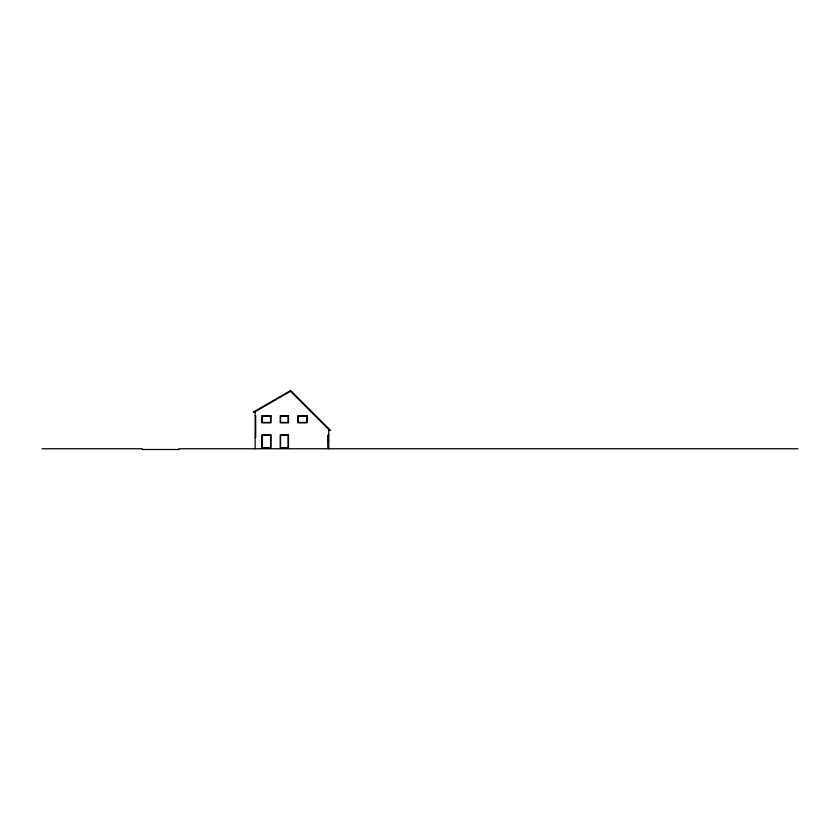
<?xml version="1.0" encoding="UTF-8"?>
<svg xmlns="http://www.w3.org/2000/svg" width="840" height="840" viewBox="0 0 840 840"><rect width="100%" height="100%" fill="white"/><g stroke="black" fill="none" stroke-linecap="round" stroke-linejoin="round"><path stroke-width="1.26" d="M254.52 412.083L290.556 391.272L329.7 430.416M255.14 412.083L253.302 412.083L290.661 390.506L330.572 430.416L328.734 430.416M255.14 415.748L255.685 415.748L255.685 437.451L255.14 437.451M328.734 435.005L328.188 435.005L328.188 448.14L328.734 448.14M328.125 435.309L328.241 448.14M328.188 440.811L328.734 440.811M42 448.76L142.244 448.76L142.244 449.495L178.92 449.495L178.92 448.76L798 448.76M328.734 429.45L328.734 448.76M255.14 411.726L255.14 448.76M270.911 415.748L261.734 415.748L261.734 422.772L270.911 422.772L270.911 415.748M288.456 415.748L280.256 415.748L280.256 422.772L288.456 422.772L288.456 415.748M307.031 415.748L297.864 415.748L297.864 422.772L307.031 422.772L307.031 415.748M270.606 416.052L262.048 416.052L262.048 422.468L270.606 422.468L270.606 416.052M288.141 416.052L280.57 416.052L280.57 422.468L288.141 422.468L288.141 416.052M306.726 416.052L298.169 416.052L298.169 422.468L306.726 422.468L306.726 416.052M270.911 435.005L261.734 435.005L261.734 448.14L270.911 448.14L270.911 435.005M288.456 435.005L280.256 435.005L280.256 448.14L288.456 448.14L288.456 435.005M270.606 435.309L262.048 435.309L262.048 447.836L270.606 447.836L270.606 435.309M288.141 435.309L280.57 435.309L280.57 447.836L288.141 447.836L288.141 435.309"/></g></svg>
